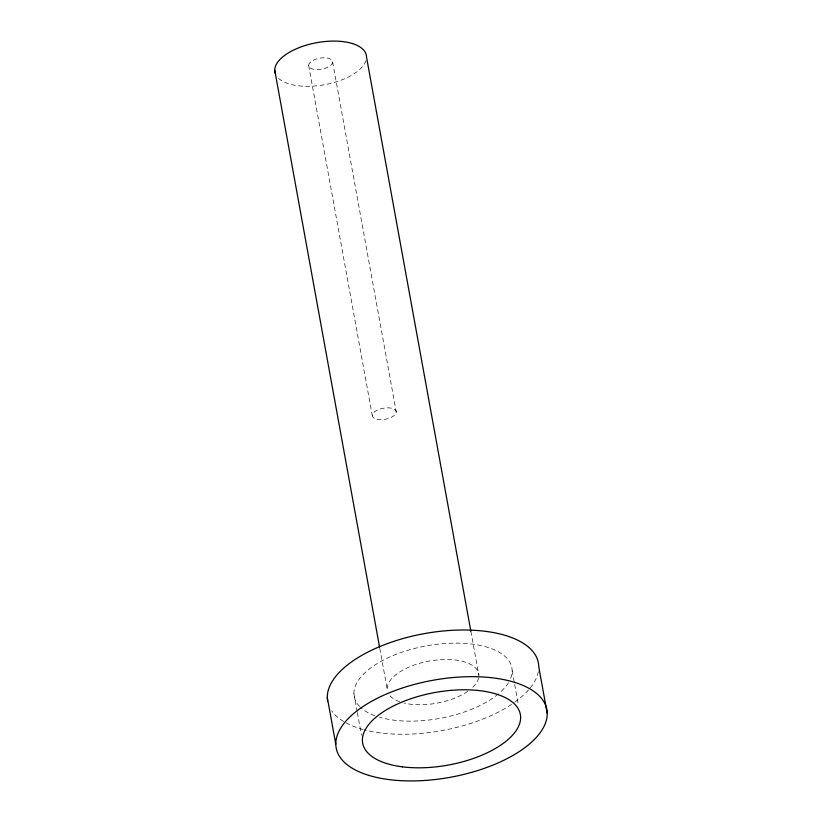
<?xml version="1.0" encoding="UTF-8"?>
<svg xmlns="http://www.w3.org/2000/svg" width="822" height="822" viewBox="0 0 822 822"><rect width="100%" height="100%" fill="white"/><g stroke="black" fill="none" stroke-linecap="round" stroke-linejoin="round"><path stroke-width="0.62" stroke-dasharray="4.11 3.08" d="M512.157 670.649L514.449 683.267M514.675 684.531L518.343 704.711M470.872 631.306L478.897 675.479A46.464 21.382 -10.3 0 0 430.358 660.888A46.464 21.382 -10.3 0 0 387.429 690.994M332.622 61.969A12.145 5.59 -10.3 0 1 314.703 69.469A12.145 5.59 -10.3 0 1 314.579 59.677A12.145 5.59 -10.3 0 1 332.622 61.969L396.245 412.017A12.145 5.59 -10.3 0 1 378.315 419.518A12.145 5.59 -10.3 0 1 378.192 409.726A12.145 5.59 -10.3 0 1 396.245 412.017M308.651 65.441L372.263 415.49M379.805 648.394L387.152 688.774M353.892 693.604L357.097 711.256M357.334 712.52L361.454 735.228M359.646 706.55A80.145 36.887 -10.3 0 1 427.964 645.568A80.145 36.887 -10.3 0 1 509.578 680.698M508.428 682.733A80.145 36.887 -10.3 0 1 499.303 693.11M498.42 693.86A80.145 36.887 -10.3 0 1 379.517 717.267M374.791 715.705A80.145 36.887 -10.3 0 1 360.55 707.434M478.671 677.77A46.464 21.382 -10.3 0 1 471.325 688.6M467.677 691.384A46.464 21.382 -10.3 0 1 404.116 703.057M399.584 701.711A46.464 21.382 -10.3 0 1 389.351 694.97M365.985 60.52A46.464 21.382 -10.3 0 1 325.286 84.584A46.464 21.382 -10.3 0 1 277.61 77.34M538.338 671.595A107.096 49.289 -10.3 0 1 529.378 688.98M528.536 689.946A107.096 49.289 -10.3 0 1 512.63 703.653M511.551 704.382A107.096 49.289 -10.3 0 1 364.331 729.844M363.16 729.535A107.096 49.289 -10.3 0 1 344.665 722.117M343.668 721.521A107.096 49.289 -10.3 0 1 331.677 710.783"/><path stroke-width="1.23" d="M547.236 713.475A107.096 49.289 -10.3 0 0 388.107 693.316A107.096 49.289 -10.3 0 0 389.166 779.616A107.096 49.289 -10.3 0 0 547.236 713.475L538.759 666.796A107.096 49.289 -10.3 0 0 428.652 632.878A107.096 49.289 -10.3 0 0 327.598 700.961M470.872 631.306L366.509 57.057A46.464 21.382 -10.3 0 0 316.768 42.672A46.464 21.382 -10.3 0 0 275.37 73.661M274.764 70.353L379.579 647.13M327.29 697.457L335.766 744.126M402.338 766.834A80.145 36.887 -10.3 0 0 520.634 717.329A80.145 36.887 -10.3 0 0 401.547 702.245A80.145 36.887 -10.3 0 0 402.338 766.834"/></g></svg>
